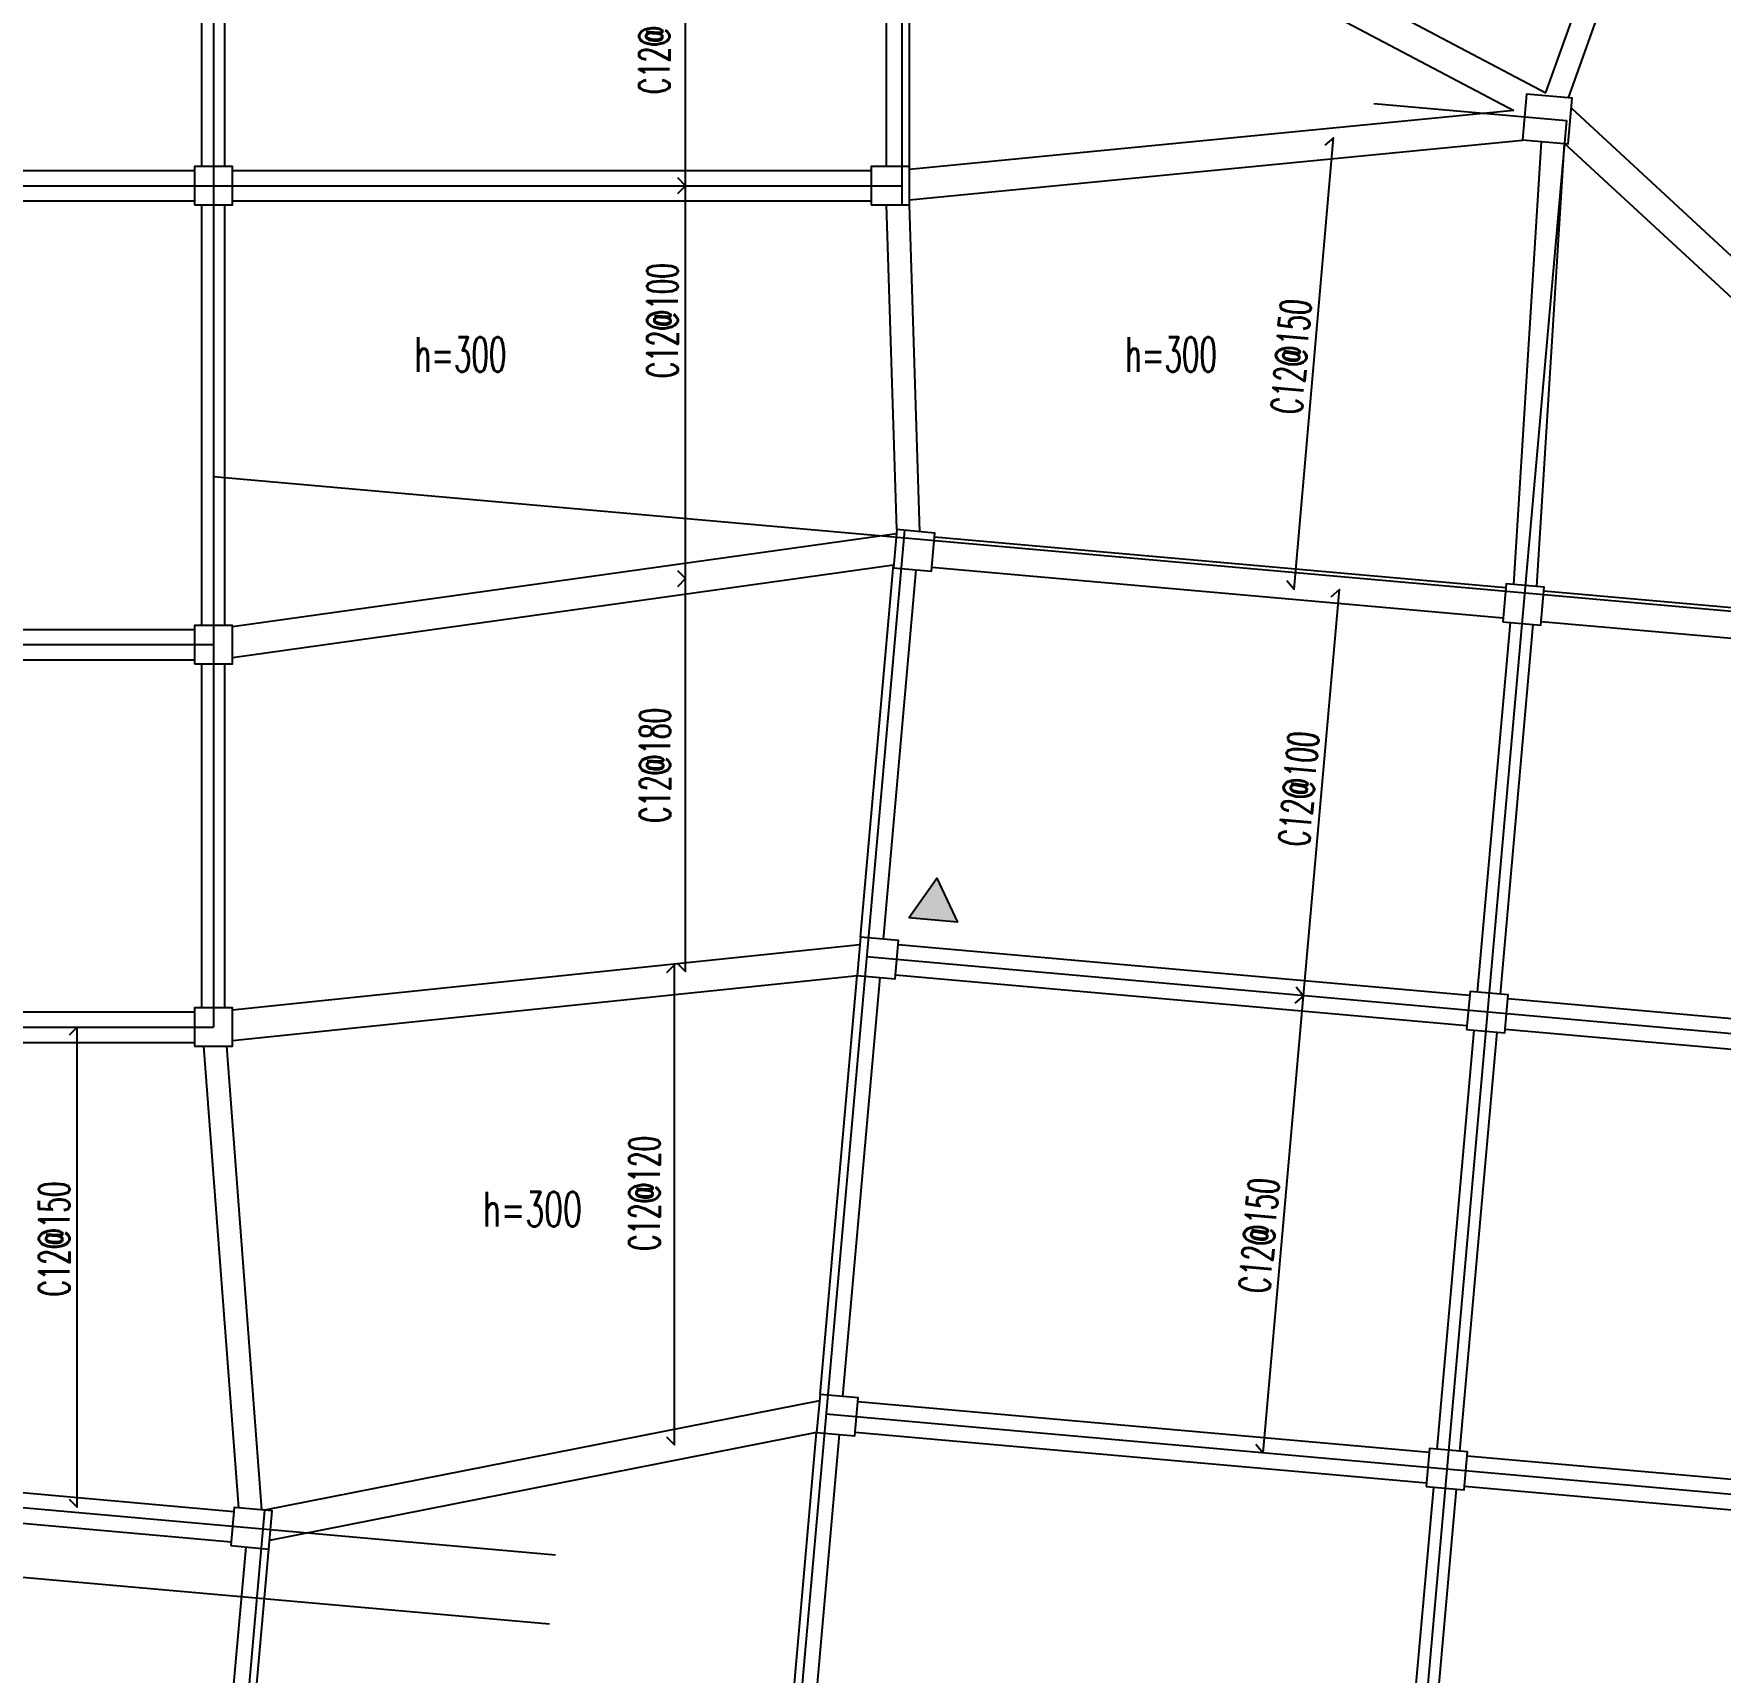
# Model space of a CAD drawing. Header units: millimetres. Extents: x 129427 to 386235, y 419441 to 703525.
# Drawn here: x 287096 to 309149, y 530560 to 551981 of the extents above; entities that cross this region are included whole.
import ezdxf

# ---------------------------------------------------------------- set-up
doc = ezdxf.new("R2010")
doc.units = ezdxf.units.MM
doc.header["$LTSCALE"] = 100
for name, color, linetype in [('B-dote', 253, 'Continuous'), ('B-板厚', 2, 'Continuous'), ('B-正筋文字', 7, 'Continuous'), ('B-正筋钢筋', 6, 'Continuous'), ('B-沉降观测点', 5, 'Continuous'), ('COLU', 7, 'Continuous'), ('h斜线-柱', 7, 'Continuous'), ('梁虚线', 4, 'Continuous')]:
    doc.layers.add(name, color=color, linetype=linetype)
doc.styles.get("Standard").update_dxf_attribs({"font": 'standard'})

# ---------------------------------------------------------------- blocks, each defined once
blk = doc.blocks.new('A$C7FDE0673')
at = {"layer": 'B-沉降观测点'}
blk.add_hatch(color=256, dxfattribs=at).paths.add_polyline_path([(318, 551), (0, 0), (636, 0)], flags=0)
blk.add_lwpolyline([(0, 0), (318, 551), (636, 0)], close=True, dxfattribs=at)

msp = doc.modelspace()

# ---------------------------------------------------------------- hatches: boundary and pattern name
at = {"layer": 'h斜线-柱'}
h = msp.add_hatch(dxfattribs=at)
h.set_pattern_fill('ANSI31', color=256, scale=40, angle=-5.06835, style=0)
h.set_pattern_definition([])
h.paths.add_polyline_path([(306562.8, 550595), (307160.4, 550542), (307213.4, 551139.7), (306615.8, 551192.7)], flags=0)
h = msp.add_hatch(dxfattribs=at)
h.set_pattern_fill('ANSI31', color=256, scale=40, style=0)
h.set_pattern_definition([])
h.paths.add_polyline_path([(289196.5, 549744.7), (289696.5, 549744.7), (289696.5, 550244.7), (289196.5, 550244.7)], flags=0)
h = msp.add_hatch(dxfattribs=at)
h.set_pattern_fill('ANSI31', color=256, scale=40, style=0)
h.set_pattern_definition([])
h.paths.add_polyline_path([(298046.5, 549744.7), (298546.5, 549744.7), (298546.5, 550244.7), (298046.5, 550244.7)], flags=0)
h = msp.add_hatch(dxfattribs=at)
h.set_pattern_fill('ANSI31', color=256, scale=40, angle=-5.06835, style=0)
h.set_pattern_definition([])
h.paths.add_polyline_path([(298336.3, 544999.9), (298834.4, 544955.7), (298878.5, 545453.8), (298380.5, 545497.9)], flags=0)
h = msp.add_hatch(dxfattribs=at)
h.set_pattern_fill('ANSI31', color=256, scale=40, angle=-5.06835, style=0)
h.set_pattern_definition([])
h.paths.add_polyline_path([(306305, 544293.1), (306803.1, 544249), (306847.3, 544747), (306349.2, 544791.2)], flags=0)
h = msp.add_hatch(dxfattribs=at)
h.set_pattern_fill('ANSI31', color=256, scale=40, style=0)
h.set_pattern_definition([])
h.paths.add_polyline_path([(289196.5, 543744.7), (289696.5, 543744.7), (289696.5, 544244.7), (289196.5, 544244.7)], flags=0)
h = msp.add_hatch(dxfattribs=at)
h.set_pattern_fill('ANSI31', color=256, scale=40, angle=-5.06835, style=0)
h.set_pattern_definition([])
h.paths.add_polyline_path([(297863.7, 539670.8), (298361.7, 539626.6), (298405.9, 540124.7), (297907.8, 540168.9)], flags=0)
h = msp.add_hatch(dxfattribs=at)
h.set_pattern_fill('ANSI31', color=256, scale=40, angle=-5.06835, style=0)
h.set_pattern_definition([])
h.paths.add_polyline_path([(305832.4, 538964.1), (306330.4, 538919.9), (306374.6, 539417.9), (305876.6, 539462.1)], flags=0)
h = msp.add_hatch(dxfattribs=at)
h.set_pattern_fill('ANSI31', color=256, scale=40, style=0)
h.set_pattern_definition([])
h.paths.add_polyline_path([(289196.5, 538744.7), (289696.5, 538744.7), (289696.5, 539244.7), (289196.5, 539244.7)], flags=0)
h = msp.add_hatch(dxfattribs=at)
h.set_pattern_fill('ANSI31', color=256, scale=40, angle=-5.06835, style=0)
h.set_pattern_definition([])
h.paths.add_polyline_path([(297333.6, 533694.3), (297831.7, 533650.1), (297875.8, 534148.2), (297377.8, 534192.3)], flags=0)
h = msp.add_hatch(dxfattribs=at)
h.set_pattern_fill('ANSI31', color=256, scale=40, angle=-5.06835, style=0)
h.set_pattern_definition([])
h.paths.add_polyline_path([(305302.3, 532987.5), (305800.4, 532943.4), (305844.5, 533441.4), (305346.5, 533485.6)], flags=0)
h = msp.add_hatch(dxfattribs=at)
h.set_pattern_fill('ANSI31', color=256, scale=40, angle=-5.06835, style=0)
h.set_pattern_definition([])
h.paths.add_polyline_path([(289673, 532215.3), (290171, 532171.1), (290215.2, 532669.1), (289717.2, 532713.3)], flags=0)

# ---------------------------------------------------------------- linework, layer by layer
at = {"layer": 'B-dote'}
for p, q in [((289446.5, 555394.7), (289446.5, 538994.7)), ((298446.5, 555394.7), (298446.5, 549744.7)), ((304620.9, 551068.4), (307137.1, 550845.3)), ((307137.1, 550845.3), (301153.5, 483378.6)), ((226746.5, 549994.7), (298446.5, 549994.7)), ((369044.2, 539130.3), (289446.5, 546189.9)), ((298480.1, 545489.1), (293035.3, 484098.7)), ((226746.5, 543994.7), (289446.5, 543994.7)), ((368558.3, 533651.8), (297985.4, 539911)), ((226746.5, 538994.7), (289446.5, 538994.7)), ((368028.3, 527675.3), (297455.3, 533934.5)), ((273246.5, 533019.6), (293839.7, 531193.2)), ((293919.2, 532089.6), (284415.8, 532932.5)), ((290115.6, 532678), (285863.5, 484734.7))]:
    msp.add_line(p, q, dxfattribs=at)
at = {"layer": 'B-正筋钢筋'}
for points in [[(295512.8, 550100.8), (295618.8, 549994.7), (295618.8, 555394.7), (295512.7, 555288.7)], [(303479.6, 544833.9), (303576, 544719), (304092.3, 550621.4), (303977.4, 550525)], [(295512.8, 544964.1), (295618.8, 544858), (295618.8, 549994.7), (295512.8, 549888.7)], [(295512.8, 539827.4), (295618.8, 539721.3), (295618.8, 544858), (295512.8, 544752)], [(303604.8, 539519.1), (303701.1, 539404.1), (304172, 544713.7), (304057, 544617.4)], [(295369.8, 533637.8), (295475.8, 533531.8), (295475.8, 539808.4), (295369.8, 539702.4)], [(303074.7, 533542.6), (303171, 533427.5), (303701.1, 539404.1), (303586, 539307.8)], [(287559.9, 532824.1), (287665.9, 532718.1), (287665.9, 538994.7), (287559.8, 538888.7)]]:
    msp.add_lwpolyline(points, dxfattribs=at)
at = {"layer": 'COLU'}
for points in [[(306562.8, 550595), (307160.4, 550542), (307213.4, 551139.7), (306615.8, 551192.7)], [(289196.5, 549744.7), (289696.5, 549744.7), (289696.5, 550244.7), (289196.5, 550244.7)], [(298046.5, 549744.7), (298546.5, 549744.7), (298546.5, 550244.7), (298046.5, 550244.7)], [(298336.3, 544999.9), (298834.4, 544955.7), (298878.5, 545453.8), (298380.5, 545497.9)], [(306305, 544293.1), (306803.1, 544249), (306847.3, 544747), (306349.2, 544791.2)], [(289196.5, 543744.7), (289696.5, 543744.7), (289696.5, 544244.7), (289196.5, 544244.7)], [(297863.7, 539670.8), (298361.7, 539626.6), (298405.9, 540124.7), (297907.8, 540168.9)], [(305832.4, 538964.1), (306330.4, 538919.9), (306374.6, 539417.9), (305876.6, 539462.1)], [(289196.5, 538744.7), (289696.5, 538744.7), (289696.5, 539244.7), (289196.5, 539244.7)], [(297333.6, 533694.3), (297831.7, 533650.1), (297875.8, 534148.2), (297377.8, 534192.3)], [(305302.3, 532987.5), (305800.4, 532943.4), (305844.5, 533441.4), (305346.5, 533485.6)], [(289673, 532215.3), (290171, 532171.1), (290215.2, 532669.1), (289717.2, 532713.3)]]:
    msp.add_lwpolyline(points, close=True, dxfattribs=at)
at = {"layer": '梁虚线'}
for p, q in [((298668.2, 555532.7), (306868.7, 551210.7)), ((289296.5, 550244.7), (289296.5, 555144.7)), ((289596.5, 550244.7), (289596.5, 555144.7)), ((298246.5, 550244.7), (298246.5, 555094.7)), ((298546.5, 550244.7), (298546.5, 555094.7)), ((298596.5, 555118.4), (306450.4, 550979)), ((306869, 551211.4), (308024.5, 554427.4)), ((307163.6, 551144.1), (308287.5, 554272.2)), ((306449.8, 550976.6), (298546.5, 550205.4)), ((307201.7, 551006.8), (310495.3, 547965.1)), ((306612.6, 550590.6), (298546.5, 549803.5)), ((306451.8, 544782.1), (306811.7, 550572.6)), ((306750.7, 544755.6), (307110.6, 550546.4)), ((307110.6, 550546.4), (314145.5, 544049.5)), ((281596.5, 550194.7), (289196.5, 550194.7)), ((289696.5, 550194.7), (298046.5, 550194.7)), ((281596.5, 549794.7), (289196.5, 549794.7)), ((289696.5, 549794.7), (298046.5, 549794.7)), ((289296.5, 544244.7), (289296.5, 549744.7)), ((289596.5, 544244.7), (289596.5, 549744.7)), ((298380.5, 545497.9), (298246.5, 549744.7)), ((298681.3, 545471.3), (298546.5, 549744.7)), ((289696.5, 544231.6), (298375.7, 545445.6)), ((298873.9, 545404), (306344.6, 544741.4)), ((289696.5, 543827.7), (298339.9, 545036.7)), ((297907.8, 540168.6), (298339.6, 545036.6)), ((298206.7, 540142.4), (298635.1, 544973.5)), ((298839.1, 545005.5), (306309.7, 544342.9)), ((306842.6, 544697.2), (314145.5, 544049.5)), ((305976.2, 539453.1), (306404.6, 544284.1)), ((306275, 539427), (306703.5, 544258)), ((306807.8, 544298.8), (314328.3, 543631.8)), ((281596.5, 544194.7), (289196.5, 544194.7)), ((281596.5, 543794.7), (289196.5, 543794.7)), ((289296.5, 539244.7), (289296.5, 543744.7)), ((289596.5, 539244.7), (289596.5, 543744.7)), ((289696.5, 539221.8), (297899.3, 540074.4)), ((298401.2, 540074.9), (305871.9, 539412.3)), ((289696.5, 538819.6), (297874.2, 539669.6)), ((297377.7, 534192), (297863.5, 539668.5)), ((297676.6, 534165.9), (298162.5, 539644.4)), ((298366.4, 539676.4), (305837, 539013.9)), ((281646.5, 539194.7), (289196.5, 539194.7)), ((306370, 539368.2), (313940.2, 538696.7)), ((306335.1, 538969.7), (313905.4, 538298.3)), ((281646.5, 538794.7), (289196.5, 538794.7)), ((289315, 538744.7), (289773.5, 532708.1)), ((289615.9, 538744.7), (290076.3, 532681.6)), ((305446.1, 533476.7), (305932, 538955.2)), ((305744.9, 533450.2), (306230.8, 538928.7)), ((297370.4, 534109.2), (290112.5, 532678.4)), ((297871.2, 534098.4), (305341.9, 533435.8)), ((297333.6, 533694.3), (290181.2, 532284.3)), ((296922.8, 529062.2), (297333.6, 533694.3)), ((297836.3, 533699.9), (305307, 533037.3)), ((297221.6, 529036), (297632.4, 533667.8)), ((305839.9, 533391.6), (313410.2, 532720.2)), ((284682.3, 533109.7), (289712.5, 532663.5)), ((304991.1, 528346.7), (305401.9, 532978.5)), ((305290, 528320.5), (305700.8, 532952.4)), ((305805, 532993.1), (313375.3, 532321.7)), ((284647.4, 532711.2), (289677.6, 532265.1)), ((289651.3, 529707.3), (289872.2, 532197.5)), ((289945.8, 529631.1), (290171.1, 532171.4))]:
    msp.add_line(p, q, dxfattribs=at)

# ---------------------------------------------------------------- block references
at = {"layer": 'B-沉降观测点', "rotation": 354.9316383641984}
msp.add_blockref('A$C7FDE0673', (298540.5, 540421.9), dxfattribs=at)

# ---------------------------------------------------------------- texts
at = {"layer": 'B-板厚', "width": 0.65}
for p in [(292077.4, 547562.2), (301368, 547562.2)]:
    msp.add_text('h=300', height=450, rotation=360, dxfattribs=at).set_placement(p)
at = {"layer": 'B-板厚', "width": 0.7}
msp.add_text('h=300', height=450, dxfattribs=at).set_placement((292971.8, 536389.3))
at = {"layer": 'B-正筋文字', "width": 0.65}
for s, rotation, p in [('C12@100', 90, (295410.9, 551192.4)), ('C12@100', 90, (295517.2, 547478.9)), ('C12@150', 85.00028, (303673.1, 546995.2)), ('C12@180', 90, (295420.4, 541664.5)), ('C12@100', 84.93188, (303771.1, 541343.9)), ('C12@120', 90, (295282, 536068.4)), ('C12@150', 84.93188, (303253.2, 535504.3)), ('C12@150', 90, (287564.3, 535472.7))]:
    msp.add_text(s, height=400, rotation=rotation, dxfattribs=at).set_placement(p)

doc.saveas('drawing.dxf')
